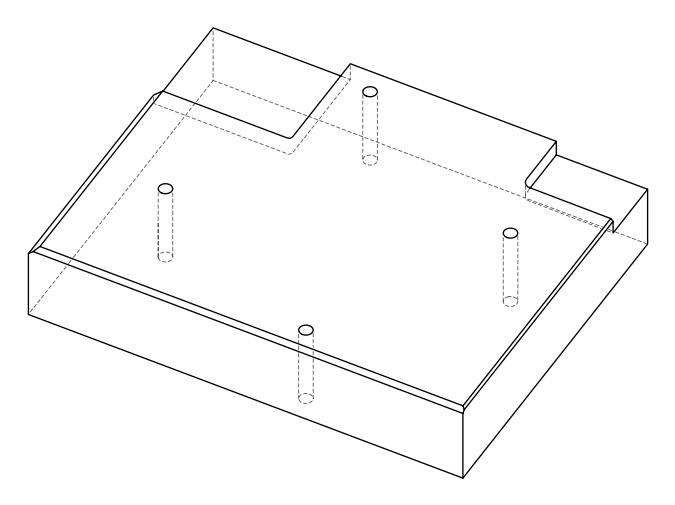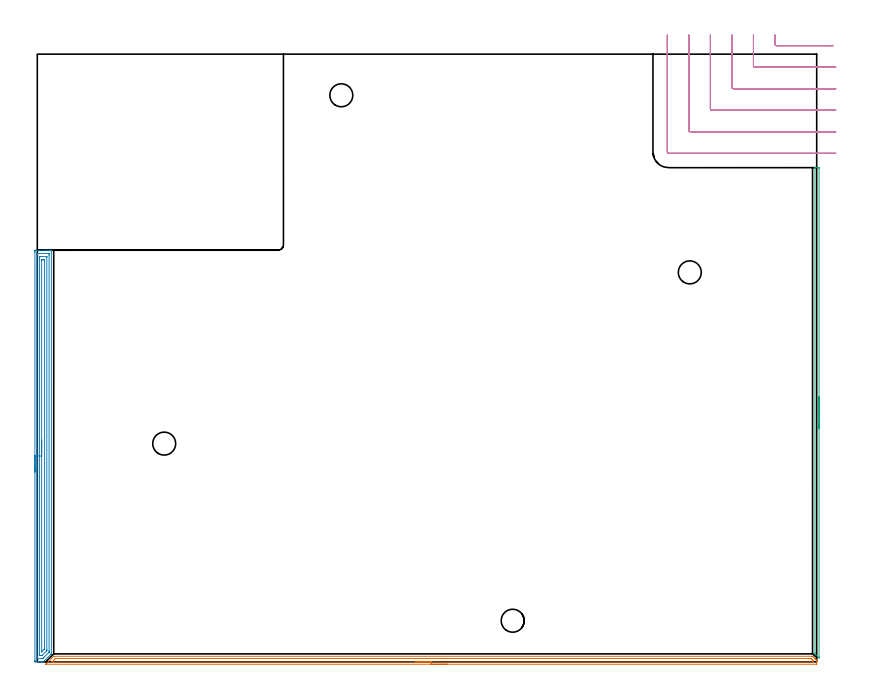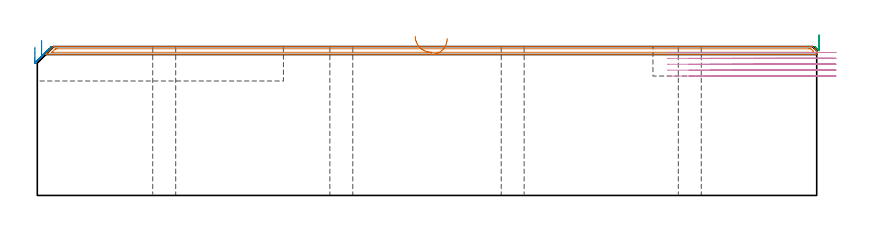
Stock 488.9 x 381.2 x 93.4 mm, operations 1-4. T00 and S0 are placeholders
(PLAN: 21 operations, 15 tool changes, 177.9 min)
(1 AREA_MILL | FG_CHAMFER_SURFACE | UGT0205_001 | 7.87 min | 6081 mm3)
(2 AREA_MILL_1 | FG_CHAMFER_SURFACE_1 | UGT0205_001 | 8.45 min | 13941 mm3)
(3 AREA_MILL_2 | FG_CHAMFER_SURFACE_2 | UGT0205_001 | 2.61 min | 1039 mm3)
(4 MILL_CORNER_NOTCH_RECTANGULAR | CORNER_NOTCH_RECTANGULAR | UGT0201_100 | Follow Part, ap 4.5, ae 75% | 7.44 min | 134902 mm3)
(5 MILL_CORNER_NOTCH_RECTANGULAR_1 | CORNER_NOTCH_RECTANGULAR_1 | UGT0201_014 | Follow Part, ap 1.5, ae 75% | 147.61 min | 409828 mm3)
(6 SPOT_DRILL | STEP1HOLE | NXT0321_9005460120000 | 0.03 min | 2 mm3)
(7 SPOT_DRILL_1 | STEP1HOLE_1 | NXT0321_9005460120000 | 0.03 min | 7 mm3)
(8 SPOT_DRILL_2 | STEP1HOLE_2 | NXT0321_9005460120000 | 0.03 min | 2 mm3)
(9 SPOT_DRILL_3 | STEP1HOLE_3 | NXT0321_9005460120000 | 0.03 min | 9 mm3)
(10 DRILL_BLIND_HOLE_INTO_CENTER | STEP1HOLE | UGT0301_209 | 0.07 min | 796 mm3)
(11 GUN_DRILL_THROUGH_HOLE | STEP1HOLE | UGT0307_006 | 0.48 min | 5135 mm3)
(12 DRILL_TO_ENLARGE_THROUGH_HOLE | STEP1HOLE | UGT0301_276 | 0.41 min | 9190 mm3)
(13 DRILL_BLIND_HOLE_INTO_CENTER_1 | STEP1HOLE_1 | UGT0301_209 | 0.07 min | 866 mm3)
(14 GUN_DRILL_THROUGH_HOLE_1 | STEP1HOLE_1 | UGT0307_006 | 0.48 min | 5074 mm3)
(15 DRILL_TO_ENLARGE_THROUGH_HOLE_1 | STEP1HOLE_1 | UGT0301_276 | 0.41 min | 9245 mm3)
(16 DRILL_BLIND_HOLE_INTO_CENTER_2 | STEP1HOLE_2 | UGT0301_209 | 0.07 min | 847 mm3)
(17 GUN_DRILL_THROUGH_HOLE_2 | STEP1HOLE_2 | UGT0307_006 | 0.48 min | 5113 mm3)
(18 DRILL_TO_ENLARGE_THROUGH_HOLE_2 | STEP1HOLE_2 | UGT0301_276 | 0.41 min | 9180 mm3)
(19 DRILL_BLIND_HOLE_INTO_CENTER_3 | STEP1HOLE_3 | UGT0301_209 | 0.07 min | 855 mm3)
(20 GUN_DRILL_THROUGH_HOLE_3 | STEP1HOLE_3 | UGT0307_006 | 0.48 min | 5084 mm3)
(21 DRILL_TO_ENLARGE_THROUGH_HOLE_3 | STEP1HOLE_3 | UGT0301_276 | 0.41 min | 9219 mm3)
(TOOL UGT0205_001 | Chamfer Mill 20 x 3 x 45 deg. | D20 FL50 Z2)
(TOOL UGT0201_100 | End Mill 18 mm | D18 FL22 Z2)
(TOOL UGT0201_014 | End mill 6 mm | D6 FL24 Z4)
(TOOL NXT0321_9005460120000 | NC Spot Drill, 142deg, 12mm, Carbide, Uncoated | D12 PA142 FL30 Z2)
(TOOL UGT0301_209 | Twist Drill 9.4 mm | D9.4 PA118 FL78 Z2)
(TOOL UGT0307_006 | Gun Drill 9 mm | D9 PA130 FL24 Z1)
(TOOL UGT0301_276 | Twist Drill 14.4 mm | D14.4 PA118 FL114 Z2)
(OP 1 AREA_MILL)
G17 G21 G94 G90
T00 M6
G54
G17 G0 G90 X257.1 Y-1.5 S1061 M3
G43 Z103.4 H0
Z98.4
G94 G1 X257.062 Z97.528 F250.
X256.948 Z96.664
X256.759 Z95.812
X256.497 Z94.98
X256.163 Z94.174
X255.76 Z93.4
X255.292 Z92.664
X254.76 Z91.972
X254.171 Z91.329
X253.528 Z90.74
X252.836 Z90.208
X252.1 Z89.74
X251.326 Z89.337
X250.52 Z89.003
X249.688 Z88.741
X248.836 Z88.552
X247.972 Z88.438
X247.1 Z88.4
X5.366
X5.308 Y-1.497
X5.315 Y-1.484 Z88.413
X5.618 Y-1.18 Z88.715
X5.76 Y-1.039 Z88.859
X5.917 Y-0.882 Z89.016
X6.054 Y-0.744 Z89.152
X10.09 Y3.29 Z93.189
X10.266 Y3.464 Z93.36
X10.306 Y3.496 Z93.39
X10.383 Y3.5 Z93.4
X485.603
X486.295 Y3.497 Z93.388
X486.445 Y3.355 Z93.255
X486.794 Y3.007 Z92.904
X487.494 Y2.308 Z92.204
X487.59 Y2.21 Z92.11
X487.688 Y2.113 Z92.012
X487.784 Y2.017 Z91.913
X487.874 Y1.926 Z91.826
X487.985 Y1.815 Z91.714
X488.075 Y1.727 Z91.623
X488.158 Y1.642 Z91.542
X488.283 Y1.517 Z91.417
X488.366 Y1.436 Z91.332
X488.581 Y1.219 Z91.119
X488.801 Y1. Z90.899
X488.879 Y0.92 Z90.818
X488.899 Y0.891 Z90.788
X488.9 Y0.564 Z90.462
Y0.501 Z90.4
Y-0.308 Z89.587
X488.896 Y-1.491 Z88.405
X488.89 Y-1.493 Z88.404
X488.566 Y-1.5 Z88.4
X247.1
Y-0.086 Z89.814
X9.868 Y-0.085 Z89.815
X9.49 Y-0.084 Z89.816
X9.258 Y-0.082 Z89.818
X9.191 Y-0.079 Z89.821
X9.219 Y-0.043 Z89.857
X9.276 Y0.019 Z89.919
X9.49 Y0.24 Z90.14
X10.978 Y1.727 Z91.627
X11.277 Y2.021 Z91.921
X11.339 Y2.077 Z91.977
X11.391 Y2.08 Z91.98
X11.507 Y2.083 Z91.983
X12.17 Y2.085 Z91.985
X12.398 Y2.086 Z91.986
X484.045 Y2.085 Z91.985
X484.71 Y2.082 Z91.982
X484.945 Y2.079 Z91.979
X485.271 Y2.067 Z91.967
X485.603 Y1.744 Z91.644
X485.913 Y1.436 Z91.336
X486.497 Y0.852 Z90.752
X486.779 Y0.564 Z90.464
X486.871 Y0.468 Z90.368
X486.89 Y0.366 Z90.266
X486.897 Y0.173 Z90.073
X486.895 Y0.039 Z89.939
X486.89 Y-0.065 Z89.835
X486.884 Y-0.08 Z89.82
X486.87 Y-0.082 Z89.818
X486.829 Y-0.083 Z89.817
X486.497 Y-0.085 Z89.815
X486.269 Y-0.086 Z89.814
X247.1
X246.228 Z89.852
X245.364 Z89.966
X244.512 Z90.155
X243.68 Z90.417
X242.874 Z90.751
X242.1 Z91.154
X241.364 Z91.623
X240.672 Z92.154
X240.029 Z92.743
X239.44 Z93.386
X238.908 Z94.078
X238.44 Z94.814
X238.037 Z95.588
X237.703 Z96.394
X237.441 Z97.226
X237.252 Z98.078
X237.138 Z98.943
X237.1 Z99.814
G0 Z103.4
M5
M2
(OP 2 AREA_MILL_1)
G17 G21 G94 G90
T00 M6
G54
G17 G0 G90 X-1.5 Y119.1 S1061 M3
G43 Z103.4 H0
Z93.1
G94 G1 Y119.138 Z92.228 F250.
Y119.252 Z91.364
Y119.441 Z90.512
Y119.703 Z89.68
Y120.037 Z88.874
Y120.44 Z88.1
Y120.908 Z87.364
Y121.44 Z86.672
Y122.029 Z86.029
Y122.672 Z85.44
Y123.364 Z84.908
Y124.1 Z84.44
Y124.874 Z84.037
Y125.68 Z83.703
Y126.512 Z83.441
Y127.364 Z83.252
Y128.228 Z83.138
Y129.1 Z83.1
Y257.055
X-1.499 Y257.596 Z83.101
X-1.496 Y257.944 Z83.102
X-1.493 Y258.19 Z83.104
X-1.156 Y258.194 Z83.441
X-0.565 Y258.2 Z84.033
X4.961 Z89.555
X6.4 Z90.996
X7.582 Z92.177
X8.557 Z93.156
X8.681 Y258.197 Z93.273
X8.798 Y258.19 Z93.388
X8.8 Y258.042 Z93.4
Y5.065
X8.795 Y5.005 Z93.39
X8.769 Y4.971 Z93.365
X8.579 Y4.779 Z93.178
X3.824 Y0.023 Z88.421
X3.799 Y0.01 Z88.396
X3.778 Y0. Z88.376
X3.714 Z88.313
X2.957 Z87.556
X2.339 Z86.934
X1.157 Z85.754
X0.592 Z85.186
X-1.088 Z83.507
X-1.156 Y0.002 Z83.44
X-1.492 Y0.01 Z83.104
X-1.496 Y0.256 Z83.102
X-1.499 Y0.604 Z83.101
X-1.5 Y0.955 Z83.1
Y129.1
X-0.086 Z84.514
X-0.085 Y255.611 Z84.515
X-0.084 Y255.812 Z84.516
X-0.079 Y256.156 Z84.521
X-0.078 Y256.19 Z84.522
X-0.017 Y256.194 Z84.583
X0.085 Y256.198 Z84.685
X0.212 Y256.2 Z84.812
X7.203 Y256.199 Z91.803
X7.339 Y256.194 Z91.939
X7.364 Y256.19 Z91.964
X7.379 Y256.183 Z91.979
X7.38 Y256.154 Z91.98
X7.384 Y256.014 Z91.984
X7.385 Y255.812 Z91.985
X7.386 Y255.12 Z91.986
Y6.85
X7.383 Y6.161 Z91.983
X7.379 Y6.059 Z91.979
X7.377 Y6.039 Z91.977
X7.361 Y6.018 Z91.961
X7.306 Y5.958 Z91.906
X4.087 Y2.736 Z88.687
X3.739 Y2.388 Z88.339
X3.471 Y2.125 Z88.071
X3.383 Y2.041 Z87.983
X3.352 Y2.014 Z87.952
X3.308 Y2.009 Z87.908
X3.213 Y2.005 Z87.813
X2.719 Y2. Z87.319
X0.097 Y2.001 Z84.697
X-0.039 Y2.006 Z84.561
X-0.064 Y2.01 Z84.536
X-0.079 Y2.017 Z84.521
X-0.08 Y2.046 Z84.52
X-0.084 Y2.186 Z84.516
X-0.085 Y2.388 Z84.515
X-0.086 Y3.08 Z84.514
Y129.1
X1.328 Z85.928
X1.329 Y253.274 Z85.929
X1.332 Y254.027 Z85.932
X1.334 Y254.161 Z85.934
X1.343 Y254.19 Z85.943
X1.381 Y254.194 Z85.981
X1.466 Y254.197 Z86.066
X2.17 Y254.2 Z86.77
X5.665 Z90.265
X5.834 Z90.434
X5.891 Y254.198 Z90.491
X5.936 Y254.194 Z90.536
X5.961 Y254.191 Z90.561
X5.965 Y254.165 Z90.565
X5.969 Y254.027 Z90.569
X5.971 Y253.888 Z90.571
Y7.462
X5.967 Y7.183 Z90.567
X5.965 Y7.105 Z90.565
X5.954 Y7.065 Z90.554
X5.92 Y7.026 Z90.52
X5.834 Y6.934 Z90.434
X5.793 Y6.892 Z90.393
X3.073 Y4.173 Z87.673
X2.921 Y4.033 Z87.521
X2.88 Y4.01 Z87.48
X2.791 Y4.005 Z87.391
X2.678 Y4.002 Z87.278
X2.509 Y4. Z87.109
X1.635 Z86.235
X1.466 Z86.066
X1.409 Y4.002 Z86.009
X1.364 Y4.005 Z85.964
X1.339 Y4.009 Z85.939
X1.335 Y4.035 Z85.935
X1.331 Y4.173 Z85.931
X1.329 Y4.312 Z85.929
X1.328 Y129.1 Z85.928
X2.743 Z87.343
Y251.83
X2.745 Y251.99 Z87.345
X2.748 Y252.118 Z87.348
X2.752 Y252.19 Z87.352
X3.255 Y252.2 Z87.855
X4.128 Z88.728
X4.494 Y252.194 Z89.094
X4.539 Y252.19 Z89.139
X4.551 Y252.186 Z89.151
X4.553 Y252.173 Z89.153
X4.556 Y252.121 Z89.156
X4.557 Y252.072 Z89.157
Y251.762
Y9.047
X4.555 Y8.635 Z89.155
X4.551 Y8.161 Z89.151
X4.549 Y8.109 Z89.149
X4.523 Y8.08 Z89.123
X4.452 Y8.005 Z89.052
X4.194 Y7.742 Z88.794
X2.778 Y6.328 Z87.378
X2.753 Y6.307 Z87.353
X2.748 Y6.305 Z87.348
X2.746 Y6.306 Z87.346
X2.744 Y6.328 Z87.344
X2.743 Y6.364 Z87.343
Y6.438
Y129.1
Y129.972 Z87.381
Y130.836 Z87.495
Y131.688 Z87.683
Y132.52 Z87.946
Y133.326 Z88.28
Y134.1 Z88.682
Y134.836 Z89.151
Y135.528 Z89.682
Y136.171 Z90.272
Y136.76 Z90.915
Y137.292 Z91.607
Y137.76 Z92.343
Y138.163 Z93.116
Y138.497 Z93.922
Y138.759 Z94.754
Y138.948 Z95.606
Y139.062 Z96.471
Y139.1 Z97.343
G0 Z103.4
M5
M2
(OP 3 AREA_MILL_2)
G17 G21 G94 G90
T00 M6
G54
G17 G0 G90 X490.4 Y166.2 S1061 M3
G43 Z103.4 H0
Z100.8
G94 G1 Y166.162 Z99.928 F250.
Y166.048 Z99.063
Y165.859 Z98.212
Y165.597 Z97.38
Y165.263 Z96.574
Y164.86 Z95.8
Y164.391 Z95.064
Y163.86 Z94.372
Y163.271 Z93.729
Y162.628 Z93.14
Y161.936 Z92.608
Y161.2 Z92.14
Y160.426 Z91.737
Y159.62 Z91.403
Y158.788 Z91.141
Y157.936 Z90.952
Y157.071 Z90.838
Y156.2 Z90.8
Y2.57
X490.393 Y2.419 Z90.807
X490.231 Y2.569 Z90.969
X487.998 Y4.802 Z93.202
X487.802 Y4.993 Z93.388
X487.8 Y5.695 Z93.4
Y309.831
X487.807 Y309.99 Z93.393
X488.119 Y310. Z93.08
X488.433 Z92.766
X489.1 Z92.095
X490.313 Z90.884
X490.391 Y309.997 Z90.805
X490.4 Y309.617 Z90.8
Y156.2
Y155.328 Z90.838
Y154.463 Z90.952
Y153.612 Z91.141
Y152.78 Z91.403
Y151.974 Z91.737
Y151.2 Z92.14
Y150.464 Z92.608
Y149.772 Z93.14
Y149.129 Z93.729
Y148.539 Z94.372
Y148.008 Z95.064
Y147.54 Z95.8
Y147.137 Z96.574
Y146.803 Z97.38
Y146.541 Z98.212
Y146.352 Z99.063
Y146.238 Z99.928
Y146.2 Z100.8
G0 Z103.4
M5
M2
(OP 4 MILL_CORNER_NOTCH_RECTANGULAR)
G17 G21 G94 G90
T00 M6
G54
G17 G0 G90 X462.7 Y393.2 S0 M3
G43 Z103.4 H0
Z89.7
G94 G1 Y390.2 F250.
Y387.394 F500.
G3 X463.594 Y386.5 R0.9
G1 X496.174
X499.174 F250.
G0 Z103.4
X449.2 Y393.2
Z89.7
G1 Y390.2
Y373.894 F500.
G3 X450.094 Y373. R0.9
G1 X497.9
X500.9 F250.
G0 Z103.4
X435.7 Y393.2
Z89.7
G1 Y390.2
Y360.395 F500.
G3 X436.595 Y359.5 R0.9
G1 X497.9
X500.9 F250.
G0 Z103.4
X422.2 Y393.2
Z89.7
G1 Y390.2
Y346.895 F500.
G3 X423.095 Y346. R0.9
G1 X497.9
X500.9 F250.
G0 Z103.4
X408.7 Y393.2
Z89.7
G1 Y390.2
Y333.395 F500.
G3 X409.595 Y332.5 R0.9
G1 X497.9
X500.9 F250.
G0 Z103.4
X395.2 Y393.2
Z89.7
G1 Y390.2
Y319.895 F500.
G3 X396.095 Y319. R0.9
G1 X497.9
X500.9 F250.
G0 Z103.4
X462.7 Y393.2
Z86.
G1 Y390.2
Y387.394 F500.
G3 X463.594 Y386.5 R0.9
G1 X496.174
X499.174 F250.
G0 Z103.4
X449.2 Y393.2
Z86.
G1 Y390.2
Y373.894 F500.
G3 X450.094 Y373. R0.9
G1 X497.9
X500.9 F250.
G0 Z103.4
X435.7 Y393.2
Z86.
G1 Y390.2
Y360.395 F500.
G3 X436.595 Y359.5 R0.9
G1 X497.9
X500.9 F250.
G0 Z103.4
X422.2 Y393.2
Z86.
G1 Y390.2
Y346.895 F500.
G3 X423.095 Y346. R0.9
G1 X497.9
X500.9 F250.
G0 Z103.4
X408.7 Y393.2
Z86.
G1 Y390.2
Y333.395 F500.
G3 X409.595 Y332.5 R0.9
G1 X497.9
X500.9 F250.
G0 Z103.4
X395.2 Y393.2
Z86.
G1 Y390.2
Y319.895 F500.
G3 X396.095 Y319. R0.9
G1 X497.9
X500.9 F250.
G0 Z103.4
X462.7 Y393.2
Z82.3
G1 Y390.2
Y387.394 F500.
G3 X463.594 Y386.5 R0.9
G1 X496.174
X499.174 F250.
G0 Z103.4
X449.2 Y393.2
Z82.3
G1 Y390.2
Y373.894 F500.
G3 X450.094 Y373. R0.9
G1 X497.9
X500.9 F250.
G0 Z103.4
X435.7 Y393.2
Z82.3
G1 Y390.2
Y360.395 F500.
G3 X436.595 Y359.5 R0.9
G1 X497.9
X500.9 F250.
G0 Z103.4
X422.2 Y393.2
Z82.3
G1 Y390.2
Y346.895 F500.
G3 X423.095 Y346. R0.9
G1 X497.9
X500.9 F250.
G0 Z103.4
X408.7 Y393.2
Z82.3
G1 Y390.2
Y333.395 F500.
G3 X409.595 Y332.5 R0.9
G1 X497.9
X500.9 F250.
G0 Z103.4
X395.2 Y393.2
Z82.3
G1 Y390.2
Y319.895 F500.
G3 X396.095 Y319. R0.9
G1 X497.9
X500.9 F250.
G0 Z103.4
X462.7 Y393.2
Z78.6
G1 Y390.2
Y387.394 F500.
G3 X463.594 Y386.5 R0.9
G1 X496.174
X499.174 F250.
G0 Z103.4
X449.2 Y393.2
Z78.6
G1 Y390.2
Y373.894 F500.
G3 X450.094 Y373. R0.9
G1 X497.9
X500.9 F250.
G0 Z103.4
X435.7 Y393.2
Z78.6
G1 Y390.2
Y360.395 F500.
G3 X436.595 Y359.5 R0.9
G1 X497.9
X500.9 F250.
G0 Z103.4
X422.2 Y393.2
Z78.6
G1 Y390.2
Y346.895 F500.
G3 X423.095 Y346. R0.9
G1 X497.9
X500.9 F250.
G0 Z103.4
X408.7 Y393.2
Z78.6
G1 Y390.2
Y333.395 F500.
G3 X409.595 Y332.5 R0.9
G1 X497.9
X500.9 F250.
G0 Z103.4
X395.2 Y393.2
Z78.6
G1 Y390.2
Y319.895 F500.
G3 X396.095 Y319. R0.9
G1 X497.9
X500.9 F250.
G0 Z103.4
X462.7 Y393.2
Z74.9
G1 Y390.2
Y387.394 F500.
G3 X463.594 Y386.5 R0.9
G1 X496.174
X499.174 F250.
G0 Z103.4
X449.2 Y393.2
Z74.9
G1 Y390.2
Y373.894 F500.
G3 X450.094 Y373. R0.9
G1 X497.9
X500.9 F250.
G0 Z103.4
X435.7 Y393.2
Z74.9
G1 Y390.2
Y360.395 F500.
G3 X436.595 Y359.5 R0.9
G1 X497.9
X500.9 F250.
G0 Z103.4
X422.2 Y393.2
Z74.9
G1 Y390.2
Y346.895 F500.
G3 X423.095 Y346. R0.9
G1 X497.9
X500.9 F250.
G0 Z103.4
X408.7 Y393.2
Z74.9
G1 Y390.2
Y333.395 F500.
G3 X409.595 Y332.5 R0.9
G1 X497.9
X500.9 F250.
G0 Z103.4
X395.2 Y393.2
Z74.9
G1 Y390.2
Y319.895 F500.
G3 X396.095 Y319. R0.9
G1 X497.9
X500.9 F250.
G0 Z103.4
M5
M2
